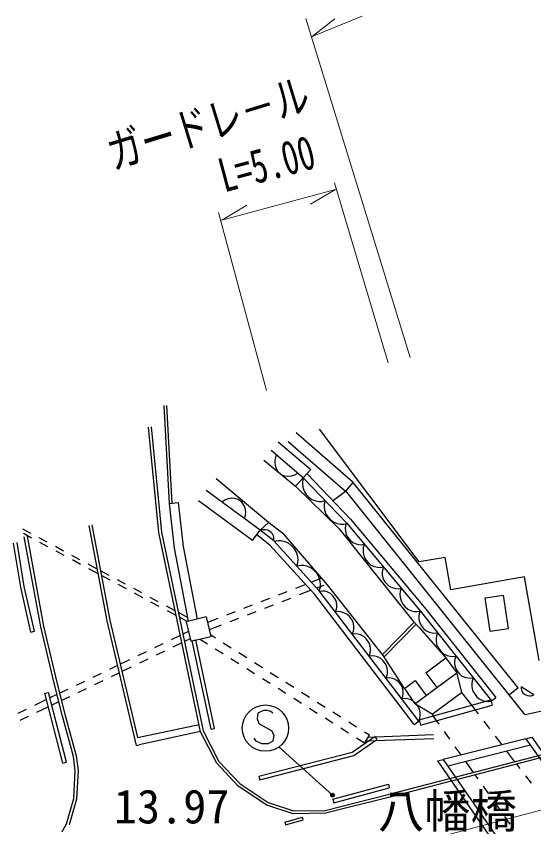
# Model space of a CAD drawing. Units: millimetres, scale not verified. Extents: x 40000 to 680000, y 20000 to 380000.
# Drawn here: x 304890 to 332804, y 290082 to 333682 of the extents above; entities that cross this region are included whole.
import ezdxf
from ezdxf.enums import TextEntityAlignment as Align

# ---------------------------------------------------------------- set-up
doc = ezdxf.new("R2010")
doc.units = ezdxf.units.MM
doc.header["$LTSCALE"] = 1000
doc.linetypes.add('CHAIN', pattern=[18.5, 12, -1.5, 3.5, -1.5])
for name, color, linetype, lineweight in [('M-BGD', 7, 'Continuous', 25), ('M-BGD-EXST', 7, 'Continuous', 25), ('M-BMK', 2, 'CHAIN', 13), ('M-STR-HTXT', 7, 'Continuous', 13), ('M-STR-STR1', 1, 'Continuous', 25), ('M-STR-STRC', 7, 'Continuous', 25)]:
    doc.layers.add(name, color=color, linetype=linetype, lineweight=lineweight)
doc.styles.add('ＭＳ ゴシック', font='')
doc.styles.get('ＭＳ ゴシック').set_extended_font_data('MS Gothic')

msp = doc.modelspace()

# ---------------------------------------------------------------- linework, layer by layer
at = {"layer": 'M-BGD'}
for p, q in [((312852, 312686), (313136, 307409)), ((313002, 312694), (313286, 307416)), ((312574, 305839), (312022, 311524)), ((312172, 311538), (312722, 305862)), ((326624, 304260), (321244, 311408)), ((323069, 308545), (319989, 311226)), ((319023, 310740), (320771, 309247)), ((322642, 308054), (319563, 310736)), ((318634, 310284), (320381, 308791)), ((318936, 310023), (318864, 309848)), ((318252, 309746), (319957, 308347)), ((318864, 309848), (318834, 309676)), ((318834, 309676), (318850, 309464)), ((318850, 309464), (318905, 309298)), ((318905, 309298), (319002, 309135)), ((319002, 309135), (319184, 308978)), ((320771, 309247), (320374, 308784)), ((318491, 306374), (315667, 308737)), ((319184, 308978), (319359, 308906)), ((319359, 308906), (319531, 308876)), ((319531, 308876), (319743, 308892)), ((319743, 308892), (319909, 308947)), ((319909, 308947), (320072, 309044)), ((319957, 308347), (320374, 308784)), ((320381, 308791), (320329, 308600)), ((322704, 306363), (320374, 308784)), ((322927, 306563), (320591, 308992)), ((319957, 308347), (322310, 306039)), ((320329, 308600), (320326, 308455)), ((320326, 308455), (320346, 308287)), ((320346, 308287), (320413, 308069)), ((322642, 308054), (323069, 308545)), ((331958, 297462), (323069, 308545)), ((318039, 305968), (315137, 308108)), ((320413, 308069), (320530, 307898)), ((320530, 307898), (320671, 307750)), ((322642, 308054), (321994, 307575)), ((332345, 296021), (322673, 308090)), ((313138, 307399), (313634, 307455)), ((313138, 307399), (313409, 305007)), ((313634, 307455), (313903, 305083)), ((317628, 305409), (314723, 307544)), ((316141, 307594), (315986, 307485)), ((316302, 307662), (316141, 307594)), ((316512, 307694), (316302, 307662)), ((316686, 307678), (316512, 307694)), ((316866, 307620), (316686, 307678)), ((317060, 307478), (316866, 307620)), ((317169, 307323), (317060, 307478)), ((320671, 307750), (320836, 307627)), ((320836, 307627), (321051, 307550)), ((321051, 307550), (321219, 307522)), ((321219, 307522), (321363, 307519)), ((321363, 307519), (321556, 307562)), ((321556, 307562), (321504, 307371)), ((317237, 307161), (317169, 307323)), ((317269, 306952), (317237, 307161)), ((317253, 306777), (317269, 306952)), ((321504, 307371), (321501, 307227)), ((321501, 307227), (321521, 307058)), ((321521, 307058), (321588, 306840)), ((317194, 306597), (317253, 306777)), ((321588, 306840), (321705, 306669)), ((321705, 306669), (321846, 306522)), ((321846, 306522), (322012, 306398)), ((322927, 306563), (326914, 301803)), ((309795, 301079), (308819, 306221)), ((308967, 306249), (309942, 301110)), ((318491, 306374), (318043, 305973)), ((319325, 305749), (318513, 306366)), ((322012, 306398), (322226, 306321)), ((322226, 306321), (322394, 306293)), ((322394, 306293), (322538, 306290)), ((322538, 306290), (322732, 306334)), ((322647, 306197), (322636, 306071)), ((322636, 306071), (322644, 305921)), ((322704, 306363), (322647, 306197)), ((322704, 306363), (326682, 301614)), ((305685, 305791), (305244, 306027)), ((305722, 305544), (305281, 305781)), ((305474, 305641), (306364, 300797)), ((314837, 295097), (312574, 305839)), ((312722, 305862), (314980, 295148)), ((317628, 305409), (318043, 305973)), ((318570, 305169), (317861, 305726)), ((318775, 305389), (318039, 305968)), ((318170, 305987), (318071, 305951)), ((318246, 305996), (318170, 305987)), ((318336, 305993), (318246, 305996)), ((318454, 305968), (318336, 305993)), ((318549, 305915), (318454, 305968)), ((318634, 305847), (318549, 305915)), ((318707, 305766), (318634, 305847)), ((318758, 305656), (318707, 305766)), ((318780, 305569), (318758, 305656)), ((321672, 303025), (319325, 305749)), ((322310, 306039), (326286, 301084)), ((322644, 305921), (322690, 305725)), ((322690, 305725), (322783, 305568)), ((306218, 300766), (305326, 305614)), ((306567, 305319), (306126, 305555)), ((306603, 305072), (306162, 305308)), ((318775, 305389), (318789, 305493)), ((321233, 302694), (318775, 305389)), ((318789, 305493), (318780, 305569)), ((319013, 305395), (318807, 305354)), ((319166, 305388), (319013, 305395)), ((319343, 305355), (319166, 305388)), ((319568, 305268), (319343, 305355)), ((319740, 305132), (319568, 305268)), ((322783, 305568), (322898, 305430)), ((322898, 305430), (323037, 305311)), ((323037, 305311), (323222, 305231)), ((323222, 305231), (323368, 305197)), ((323368, 305197), (323494, 305185)), ((323494, 305185), (323667, 305213)), ((323667, 305213), (323606, 305036)), ((307448, 304846), (307007, 305082)), ((307484, 304600), (307044, 304836)), ((313409, 305007), (314167, 301061)), ((313903, 305083), (314654, 301179)), ((321003, 302501), (318570, 305169)), ((319886, 304973), (319740, 305132)), ((320005, 304789), (319886, 304973)), ((320070, 304557), (320005, 304789)), ((323606, 305036), (323594, 304901)), ((323594, 304901), (323603, 304741)), ((308329, 304374), (307889, 304610)), ((308366, 304127), (307925, 304364)), ((320088, 304378), (320070, 304557)), ((320081, 304225), (320088, 304378)), ((323603, 304741), (323653, 304533)), ((323653, 304533), (323751, 304365)), ((323751, 304365), (323875, 304218)), ((328014, 304503), (326624, 304260)), ((328320, 302757), (328014, 304503)), ((309265, 303872), (308770, 304138)), ((309313, 303620), (308807, 303891)), ((320020, 304024), (320081, 304225)), ((320226, 304065), (320020, 304024)), ((320379, 304058), (320226, 304065)), ((320556, 304025), (320379, 304058)), ((320781, 303938), (320556, 304025)), ((320953, 303803), (320781, 303938)), ((323875, 304218), (324022, 304091)), ((324022, 304091), (324219, 304006)), ((324219, 304006), (324375, 303969)), ((324375, 303969), (324510, 303957)), ((324510, 303957), (324695, 303986)), ((324695, 303986), (324637, 303821)), ((309906, 303529), (309435, 303781)), ((309957, 303275), (309483, 303529)), ((321099, 303643), (320953, 303803)), ((321218, 303459), (321099, 303643)), ((321283, 303227), (321218, 303459)), ((324637, 303821), (324626, 303694)), ((324626, 303694), (324634, 303544)), ((324634, 303544), (324681, 303349)), ((332294, 303454), (328320, 302757)), ((333085, 298942), (332294, 303454)), ((310787, 303056), (310347, 303293)), ((310838, 302802), (310398, 303038)), ((320508, 303044), (319952, 302828)), ((321327, 303361), (320808, 303160)), ((321301, 303048), (321283, 303227)), ((321294, 302895), (321301, 303048)), ((324690, 299199), (321672, 303025)), ((324681, 303349), (324774, 303191)), ((324774, 303191), (324889, 303053)), ((324889, 303053), (325028, 302935)), ((311669, 302584), (311228, 302820)), ((319486, 302647), (319020, 302466)), ((320797, 302727), (320144, 302474)), ((321472, 302989), (321097, 302843)), ((321233, 302694), (321294, 302895)), ((326594, 295679), (321233, 302694)), ((321413, 302689), (321251, 302671)), ((321531, 302674), (321413, 302689)), ((321666, 302636), (321531, 302674)), ((321834, 302553), (321666, 302636)), ((325028, 302935), (325212, 302854)), ((325212, 302854), (325358, 302820)), ((325358, 302820), (325485, 302809)), ((325485, 302809), (325658, 302836)), ((325597, 302660), (325585, 302525)), ((325658, 302836), (325597, 302660)), ((311720, 302330), (311279, 302566)), ((312550, 302112), (312110, 302348)), ((318554, 302286), (318088, 302105)), ((319678, 302293), (319212, 302112)), ((326356, 295497), (321003, 302501)), ((321959, 302437), (321834, 302553)), ((322061, 302303), (321959, 302437)), ((322140, 302153), (322061, 302303)), ((322176, 301968), (322140, 302153)), ((325585, 302525), (325594, 302365)), ((325594, 302365), (325643, 302156)), ((325643, 302156), (325742, 301988)), ((330182, 302325), (331171, 302473)), ((330453, 300517), (330182, 302325)), ((331442, 300665), (331171, 302473)), ((312601, 301858), (312160, 302094)), ((313462, 301623), (312991, 301876)), ((317622, 301924), (317156, 301743)), ((318746, 301931), (318280, 301750)), ((322101, 301559), (322161, 301711)), ((322161, 301711), (322177, 301828)), ((322177, 301828), (322176, 301968)), ((325742, 301988), (325865, 301841)), ((325865, 301841), (326013, 301715)), ((326013, 301715), (326210, 301629)), ((326914, 301803), (330755, 296953)), ((313516, 301367), (313042, 301621)), ((314128, 301266), (313635, 301531)), ((314112, 301048), (313689, 301275)), ((315127, 301293), (314058, 301035)), ((315127, 301293), (315380, 300244)), ((316690, 301562), (316223, 301381)), ((317814, 301569), (317348, 301388)), ((322275, 301578), (322101, 301559)), ((322401, 301562), (322275, 301578)), ((322545, 301521), (322401, 301562)), ((322726, 301432), (322545, 301521)), ((322859, 301308), (322726, 301432)), ((322969, 301165), (322859, 301308)), ((326210, 301629), (326366, 301593)), ((326366, 301593), (326501, 301581)), ((326501, 301581), (326685, 301610)), ((326620, 301450), (326605, 301324)), ((326605, 301324), (326609, 301174)), ((326682, 301614), (326620, 301450)), ((326682, 301614), (330520, 296767)), ((311377, 294362), (309795, 301079)), ((309942, 301110), (311431, 294784)), ((314058, 301035), (314311, 299986)), ((315757, 301200), (315201, 300985)), ((315949, 300846), (315296, 300592)), ((316881, 301208), (316415, 301027)), ((323054, 301003), (322969, 301165)), ((323092, 300806), (323054, 301003)), ((324639, 299263), (326356, 301009)), ((324728, 299140), (326457, 300898)), ((326286, 301084), (326620, 300722)), ((326609, 301174), (326650, 300977)), ((326650, 300977), (326739, 300817)), ((306936, 297714), (306218, 300766)), ((306364, 300797), (307081, 297751)), ((314184, 300512), (313880, 300366)), ((323012, 300367), (323076, 300530)), ((323076, 300530), (323093, 300656)), ((323093, 300656), (323092, 300806)), ((326620, 300722), (328037, 299107)), ((326739, 300817), (326850, 300676)), ((326850, 300676), (326986, 300554)), ((326986, 300554), (327168, 300468)), ((327168, 300468), (327313, 300430)), ((327313, 300430), (327439, 300415)), ((327439, 300415), (327613, 300438)), ((327613, 300438), (327547, 300263)), ((330453, 300517), (331442, 300665)), ((313741, 300299), (313247, 300062)), ((314280, 300114), (313965, 299963)), ((314311, 299986), (315380, 300244)), ((315204, 299828), (314776, 300098)), ((315631, 300150), (315362, 300319)), ((323186, 300387), (323012, 300367)), ((323312, 300370), (323186, 300387)), ((323456, 300329), (323312, 300370)), ((323637, 300241), (323456, 300329)), ((323770, 300116), (323637, 300241)), ((323879, 299973), (323770, 300116)), ((323965, 299812), (323879, 299973)), ((327547, 300263), (327531, 300129)), ((327531, 300129), (327536, 299969)), ((327536, 299969), (327580, 299759)), ((312796, 299846), (312345, 299629)), ((313826, 299896), (313336, 299661)), ((316050, 299294), (315627, 299561)), ((316477, 299616), (316054, 299883)), ((324003, 299614), (323965, 299812)), ((324004, 299464), (324003, 299614)), ((327580, 299759), (327674, 299588)), ((327674, 299588), (327793, 299438)), ((311895, 299413), (311444, 299197)), ((312886, 299445), (312435, 299228)), ((317322, 299083), (316900, 299349)), ((323923, 299175), (323987, 299338)), ((324096, 299195), (323923, 299175)), ((323987, 299338), (324004, 299464)), ((324223, 299178), (324096, 299195)), ((324367, 299137), (324223, 299178)), ((324548, 299049), (324367, 299137)), ((325075, 298609), (324690, 299199)), ((327793, 299438), (327937, 299307)), ((327937, 299307), (328132, 299216)), ((328037, 299107), (328653, 298276)), ((328132, 299216), (328286, 299175)), ((328286, 299175), (328421, 299160)), ((328421, 299160), (328606, 299184)), ((328606, 299184), (328544, 299020)), ((310361, 298677), (309921, 298466)), ((310993, 298980), (310499, 298743)), ((311984, 299012), (311533, 298796)), ((316896, 298761), (316473, 299027)), ((318168, 298549), (317745, 298816)), ((324681, 298924), (324548, 299049)), ((324790, 298781), (324681, 298924)), ((324876, 298620), (324790, 298781)), ((326984, 298286), (328058, 299079)), ((328544, 299020), (328530, 298894)), ((328530, 298894), (328534, 298744)), ((328534, 298744), (328575, 298547)), ((309471, 298250), (309020, 298033)), ((310455, 298278), (310019, 298069)), ((311083, 298579), (310593, 298345)), ((317742, 298227), (317319, 298494)), ((319014, 298016), (318591, 298282)), ((324913, 298422), (324876, 298620)), ((324898, 298146), (324915, 298272)), ((324915, 298272), (324913, 298422)), ((325834, 297424), (325075, 298609)), ((326984, 298286), (327578, 297482)), ((327578, 297482), (328653, 298276)), ((328575, 298547), (328663, 298387)), ((328627, 298311), (328900, 297215)), ((328663, 298387), (328775, 298246)), ((328775, 298246), (328910, 298123)), ((308569, 297817), (308118, 297601)), ((309568, 297853), (309117, 297636)), ((318587, 297694), (318164, 297960)), ((324833, 297983), (324898, 298146)), ((324996, 298002), (324833, 297983)), ((325113, 297986), (324996, 298002)), ((325248, 297948), (325113, 297986)), ((325417, 297865), (325248, 297948)), ((325541, 297749), (325417, 297865)), ((325829, 297433), (326407, 297860)), ((326407, 297860), (327001, 297055)), ((328910, 298123), (329092, 298038)), ((329092, 298038), (329237, 298000)), ((329237, 298000), (329364, 297985)), ((329364, 297985), (329537, 298008)), ((329471, 297833), (329456, 297698)), ((329537, 298008), (329471, 297833)), ((342223, 298193), (332345, 296021)), ((307386, 295946), (306936, 297714)), ((307081, 297751), (307531, 295984)), ((307667, 297384), (307228, 297173)), ((308666, 297420), (308216, 297204)), ((319433, 297160), (319010, 297427)), ((319860, 297482), (319437, 297749)), ((325643, 297615), (325541, 297749)), ((325723, 297465), (325643, 297615)), ((325758, 297280), (325723, 297465)), ((325834, 297424), (326384, 296599)), ((327001, 297055), (327578, 297482)), ((329456, 297698), (329460, 297538)), ((329460, 297538), (329504, 297328)), ((331958, 297462), (331491, 297087)), ((332121, 297525), (332119, 297432)), ((332119, 297432), (332134, 297365)), ((332809, 297095), (332121, 297525)), ((332134, 297365), (332163, 297291)), ((307090, 297107), (306709, 296924)), ((307765, 296987), (307329, 296778)), ((320706, 296949), (320283, 297215)), ((325683, 296871), (325744, 297023)), ((325744, 297023), (325759, 297140)), ((325759, 297140), (325758, 297280)), ((326384, 296599), (327001, 297055)), ((327321, 296048), (328900, 297215)), ((328900, 297215), (329448, 296531)), ((329504, 297328), (329598, 297158)), ((329598, 297158), (329717, 297007)), ((329717, 297007), (329861, 296877)), ((330520, 296767), (330755, 296953)), ((332163, 297291), (332219, 297199)), ((332219, 297199), (332292, 297135)), ((332292, 297135), (332373, 297084)), ((332373, 297084), (332463, 297047)), ((332463, 297047), (332570, 297036)), ((332570, 297036), (332650, 297043)), ((332650, 297043), (332716, 297058)), ((332716, 297058), (332799, 297101)), ((306525, 296836), (305872, 296523)), ((307191, 296712), (306810, 296529)), ((320279, 296627), (319856, 296893)), ((321551, 296415), (321129, 296682)), ((325857, 296890), (325683, 296871)), ((325983, 296874), (325857, 296890)), ((326128, 296833), (325983, 296874)), ((326309, 296745), (326128, 296833)), ((326442, 296620), (326309, 296745)), ((327321, 296048), (326384, 296599)), ((326551, 296477), (326442, 296620)), ((326636, 296315), (326551, 296477)), ((326620, 295747), (330484, 296819)), ((326700, 295458), (330564, 296530)), ((329448, 296531), (329806, 296061)), ((329861, 296877), (330056, 296786)), ((330056, 296786), (330211, 296745)), ((330211, 296745), (330345, 296729)), ((330345, 296729), (330531, 296753)), ((330484, 296819), (330564, 296530)), ((305421, 296306), (304971, 296090)), ((306626, 296441), (305987, 296134)), ((321125, 296093), (320702, 296360)), ((322397, 295882), (321974, 296148)), ((326674, 296118), (326636, 296315)), ((326676, 295968), (326674, 296118)), ((327321, 296048), (327384, 295959)), ((305536, 295918), (305085, 295701)), ((307977, 293772), (307386, 295946)), ((307531, 295984), (308124, 293801)), ((321971, 295560), (321548, 295826)), ((323243, 295348), (322820, 295615)), ((326356, 295497), (326594, 295679)), ((326594, 295679), (326659, 295842)), ((326620, 295747), (326700, 295458)), ((326659, 295842), (326676, 295968)), ((327700, 295515), (327384, 295959)), ((330109, 295663), (330412, 295266)), ((311431, 294784), (314752, 295498)), ((322816, 295026), (322394, 295293)), ((314832, 295106), (311523, 294395)), ((315702, 293413), (314837, 295097)), ((314980, 295148), (315826, 293500)), ((323015, 294002), (324225, 294840)), ((323668, 294489), (323239, 294759)), ((323935, 294912), (323666, 295081)), ((323668, 294489), (323935, 294912)), ((323748, 294616), (327412, 294734)), ((327402, 294933), (323855, 294785)), ((324225, 294840), (324339, 294675)), ((328280, 294700), (327990, 295108)), ((330714, 294868), (331072, 294398)), ((311377, 294362), (311523, 294396)), ((323100, 293817), (324339, 294675)), ((317976, 292702), (323015, 294002)), ((325011, 291727), (333350, 293898)), ((328886, 293849), (328570, 294293)), ((331336, 294051), (331766, 293486)), ((308075, 293001), (307977, 293772)), ((308124, 293801), (308225, 293007)), ((315826, 293500), (316963, 292288)), ((318026, 292508), (323100, 293817)), ((333387, 293753), (325048, 291582)), ((329554, 292910), (329135, 293499)), ((308001, 291498), (308075, 293001)), ((308225, 293007), (308150, 291473)), ((316865, 292173), (315702, 293413)), ((331865, 293357), (332047, 293117)), ((317976, 292702), (318026, 292508)), ((329796, 292571), (329648, 292780)), ((332350, 292719), (332653, 292322)), ((318410, 291147), (316865, 292173)), ((316963, 292288), (318476, 291283)), ((330376, 291756), (330086, 292163)), ((321546, 290854), (325011, 291727)), ((307605, 290136), (308001, 291498)), ((308150, 291473), (307744, 290078)), ((318476, 291283), (319846, 290829)), ((325048, 291582), (321566, 290705)), ((330956, 290941), (330666, 291349)), ((319822, 290678), (318410, 291147)), ((319846, 290829), (321546, 290854)), ((319376, 290231), (320323, 290488)), ((321566, 290705), (319822, 290678)), ((320362, 290343), (320323, 290488)), ((331536, 290127), (331246, 290534)), ((306722, 288555), (307605, 290136)), ((319376, 290231), (319416, 290087)), ((319416, 290087), (320362, 290343))]:
    msp.add_line(p, q, dxfattribs=at)
at = {"layer": 'M-BGD-EXST'}
for p, q in [((317930, 296097), (317880, 295797)), ((318230, 296247), (317930, 296097)), ((318430, 296247), (318230, 296247)), ((318630, 296197), (318430, 296247)), ((318730, 296097), (318630, 296197)), ((317880, 295797), (317980, 295547)), ((317980, 295547), (318680, 295147)), ((317830, 294597), (317730, 294747)), ((318680, 295147), (318780, 294897)), ((318780, 294897), (318730, 294597)), ((318130, 294447), (317830, 294597)), ((318480, 294447), (318130, 294447)), ((318730, 294597), (318480, 294447)), ((319073, 294273), (321952, 291681))]:
    msp.add_line(p, q, dxfattribs=at)
for centre, radius in [((318330, 295297), 1250), ((321952, 291681), 100), ((321952, 291681), 60), ((321952, 291681), 20)]:
    msp.add_circle(centre, radius, dxfattribs=at)
at = {"layer": 'M-BMK'}
msp.add_line((269242, 274030), (340890, 292910), dxfattribs=at)
at = {"layer": 'M-STR-HTXT'}
for p, q in [((326137, 315279), (320510, 333549)), ((323548, 333682), (320846, 332585)), ((320846, 332585), (322077, 333539)), ((324958, 314996), (322064, 324704)), ((322101, 324338), (315983, 322689)), ((322101, 324338), (320763, 323540)), ((318393, 313496), (315800, 323092)), ((315983, 322689), (317322, 323485))]:
    msp.add_line(p, q, dxfattribs=at)
at = {"layer": 'M-STR-STR1'}
for p, q in [((314388, 300004), (314582, 300051)), ((332380, 294726), (332691, 294804)), ((332691, 294804), (337497, 287922)), ((332380, 294726), (327917, 293606)), ((332625, 294375), (328161, 293254)), ((332380, 294726), (337188, 287841)), ((327607, 293528), (327917, 293606)), ((327607, 293528), (332408, 286590)), ((327917, 293606), (332717, 286671))]:
    msp.add_line(p, q, dxfattribs=at)
at = {"layer": 'M-STR-STRC'}
for p, q in [((305133, 302894), (304741, 305263)), ((305329, 302933), (304939, 305296)), ((305676, 300476), (305133, 302894)), ((305872, 300520), (305329, 302933)), ((305676, 300476), (305872, 300520)), ((315397, 295239), (314388, 300004)), ((315593, 295280), (314582, 300051)), ((306438, 297176), (306632, 297226)), ((307401, 293411), (306438, 297176)), ((307595, 293460), (306632, 297226)), ((315397, 295239), (315593, 295280)), ((307401, 293411), (307595, 293460)), ((321969, 291467), (324960, 292279)), ((324960, 292279), (325012, 292086)), ((322022, 291274), (325012, 292086)), ((321969, 291467), (322022, 291274))]:
    msp.add_line(p, q, dxfattribs=at)

# ---------------------------------------------------------------- texts
at = {"layer": 'M-BGD', "style": 'ＭＳ ゴシック'}
msp.add_text('13.97', height=1833, dxfattribs=at).set_placement((310157, 289608), align=Align.BOTTOM_LEFT)
at = {"layer": 'M-STR-HTXT', "style": 'ＭＳ ゴシック'}
for s, rotation, width, p in [('ガードレ－ル', 17, 0.75, (310279, 324868)), ('L=5.00', 15, 0.7, (316245, 323641))]:
    msp.add_text(s, height=1833, rotation=rotation, dxfattribs=dict(at, width=width)).set_placement(p, align=Align.BOTTOM_LEFT)
at = {"layer": 'M-STR-STR1', "style": 'ＭＳ ゴシック'}
msp.add_text('\u3000八幡橋', height=1833, dxfattribs=at).set_placement((321897, 289360), align=Align.BOTTOM_LEFT)

doc.saveas('drawing.dxf')
